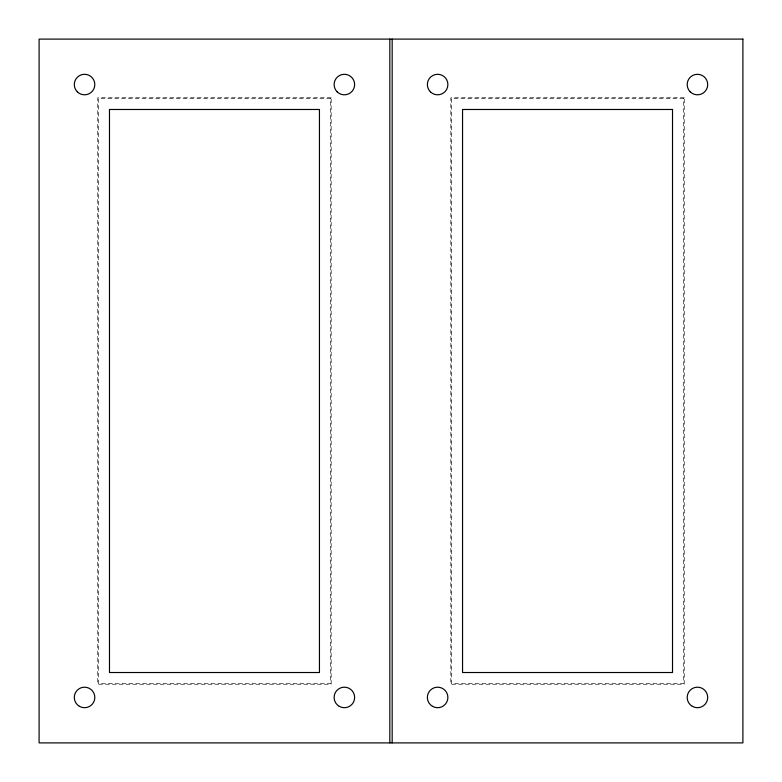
<?xml version="1.0" encoding="UTF-8"?>
<svg xmlns="http://www.w3.org/2000/svg" width="782" height="782" viewBox="0 0 782 782"><rect width="100%" height="100%" fill="white"/><g stroke="black" fill="none" stroke-linecap="round" stroke-linejoin="round"><path stroke-width="0.59" stroke-dasharray="3.91 2.93" d="M331.177 97.75L97.75 97.75L97.75 684.25L331.177 684.25L331.177 97.75M684.25 97.75L450.823 97.75L450.823 684.25L684.25 684.25L684.25 97.75M330.591 98.337L98.337 98.337L98.337 683.663L330.591 683.663L330.591 98.337M683.663 98.337L451.41 98.337L451.41 683.663L683.663 683.663L683.663 98.337"/><path stroke-width="1.17" d="M392.173 39.1L392.173 742.9M389.827 39.1L389.827 742.9M742.9 39.1L39.1 39.1L39.1 742.9L742.9 742.9L742.9 39.1M319.447 109.48L109.48 109.48L109.48 672.52L319.447 672.52L319.447 109.48M672.52 109.48L462.553 109.48L462.553 672.52L672.52 672.52L672.52 109.48M690.193 91.807A10.264 10.264 0 0 0 707.358 87.213A10.264 10.264 0 0 0 694.787 74.642A10.264 10.264 0 0 0 690.193 91.807M430.374 91.807A10.264 10.264 0 0 0 447.539 87.213A10.264 10.264 0 0 0 434.968 74.642A10.264 10.264 0 0 0 430.374 91.807M692.314 706.332A10.264 10.264 0 0 0 707.71 697.446A10.264 10.264 0 0 0 692.314 688.561A10.264 10.264 0 0 0 692.314 706.332M432.495 706.332A10.264 10.264 0 0 0 447.891 697.446A10.264 10.264 0 0 0 432.495 688.561A10.264 10.264 0 0 0 432.495 706.332M337.12 91.807A10.264 10.264 0 0 0 354.285 87.213A10.264 10.264 0 0 0 341.714 74.642A10.264 10.264 0 0 0 337.12 91.807M77.301 91.807A10.264 10.264 0 0 0 94.466 87.213A10.264 10.264 0 0 0 81.895 74.642A10.264 10.264 0 0 0 77.301 91.807M339.241 706.332A10.264 10.264 0 0 0 354.637 697.446A10.264 10.264 0 0 0 339.241 688.561A10.264 10.264 0 0 0 339.241 706.332M79.422 706.332A10.264 10.264 0 0 0 94.818 697.446A10.264 10.264 0 0 0 79.422 688.561A10.264 10.264 0 0 0 79.422 706.332"/></g></svg>
